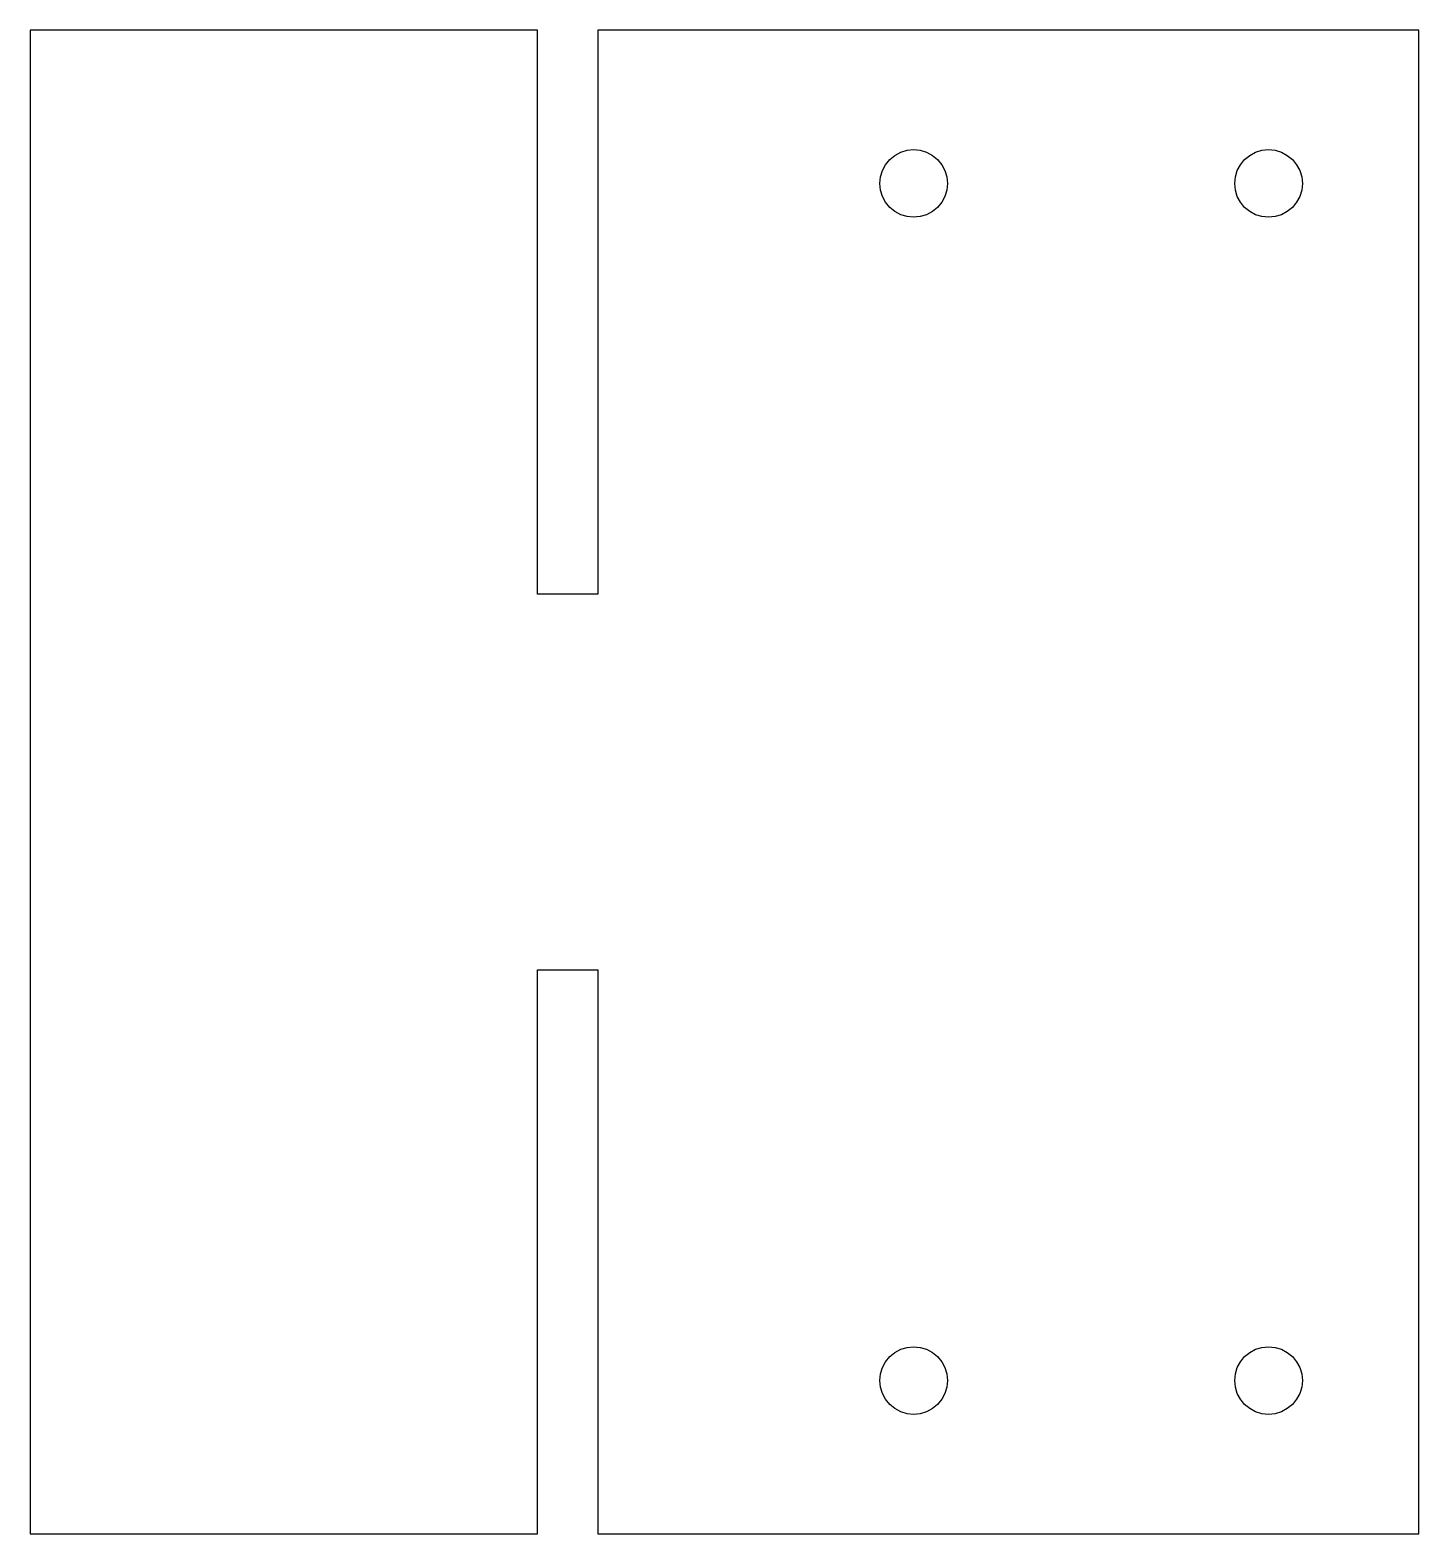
# Model space of a CAD drawing. Header units: metres. Extents: x -30 to 43.9, y 0 to 80.
import ezdxf

# ---------------------------------------------------------------- set-up
doc = ezdxf.new("R2010")
doc.units = ezdxf.units.M

msp = doc.modelspace()

# ---------------------------------------------------------------- linework, layer by layer
for p, q in [((-2.99998, 80), (-30, 80)), ((-30, 80), (-30, 0)), ((-2.99998, 50), (-2.99998, 80)), ((43.8774, 80), (0.19998, 80)), ((0.19998, 80), (0.19998, 50)), ((43.8774, 0), (43.8774, 80)), ((16.3112, 73.503), (16.6488, 73.6054)), ((16.6488, 73.6054), (17, 73.64)), ((17, 73.64), (17.3512, 73.6054)), ((17.3512, 73.6054), (17.6888, 73.503)), ((35.1886, 73.503), (35.5262, 73.6054)), ((35.5262, 73.6054), (35.8774, 73.64)), ((35.8774, 73.64), (36.2285, 73.6054)), ((36.2285, 73.6054), (36.5662, 73.503)), ((15.337, 72.5288), (15.5034, 72.84)), ((15.5034, 72.84), (15.7272, 73.1128)), ((15.7272, 73.1128), (16, 73.3366)), ((16, 73.3366), (16.3112, 73.503)), ((17.6888, 73.503), (18, 73.3366)), ((18, 73.3366), (18.2728, 73.1128)), ((18.2728, 73.1128), (18.4966, 72.84)), ((18.4966, 72.84), (18.663, 72.5288)), ((34.2144, 72.5288), (34.3808, 72.84)), ((34.3808, 72.84), (34.6046, 73.1128)), ((34.6046, 73.1128), (34.8774, 73.3366)), ((34.8774, 73.3366), (35.1886, 73.503)), ((36.5662, 73.503), (36.8774, 73.3366)), ((36.8774, 73.3366), (37.1502, 73.1128)), ((37.1502, 73.1128), (37.374, 72.84)), ((37.374, 72.84), (37.5404, 72.5288)), ((15.2, 71.84), (15.2346, 72.1911)), ((15.2346, 72.1911), (15.337, 72.5288)), ((18.663, 72.5288), (18.7654, 72.1911)), ((18.7654, 72.1911), (18.8, 71.84)), ((34.0774, 71.84), (34.112, 72.1911)), ((34.112, 72.1911), (34.2144, 72.5288)), ((37.5404, 72.5288), (37.6428, 72.1911)), ((37.6428, 72.1911), (37.6774, 71.84)), ((15.2346, 71.4888), (15.2, 71.84)), ((15.337, 71.1512), (15.2346, 71.4888)), ((18.7654, 71.4888), (18.663, 71.1512)), ((18.8, 71.84), (18.7654, 71.4888)), ((34.112, 71.4888), (34.0774, 71.84)), ((34.2144, 71.1512), (34.112, 71.4888)), ((37.6428, 71.4888), (37.5404, 71.1512)), ((37.6774, 71.84), (37.6428, 71.4888)), ((15.5034, 70.84), (15.337, 71.1512)), ((15.7272, 70.5672), (15.5034, 70.84)), ((16, 70.3434), (15.7272, 70.5672)), ((18.2728, 70.5672), (18, 70.3434)), ((18.4966, 70.84), (18.2728, 70.5672)), ((18.663, 71.1512), (18.4966, 70.84)), ((34.3808, 70.84), (34.2144, 71.1512)), ((34.6046, 70.5672), (34.3808, 70.84)), ((34.8774, 70.3434), (34.6046, 70.5672)), ((37.1502, 70.5672), (36.8774, 70.3434)), ((37.374, 70.84), (37.1502, 70.5672)), ((37.5404, 71.1512), (37.374, 70.84)), ((16.3112, 70.177), (16, 70.3434)), ((16.6488, 70.0746), (16.3112, 70.177)), ((17, 70.04), (16.6488, 70.0746)), ((17.3512, 70.0746), (17, 70.04)), ((17.6888, 70.177), (17.3512, 70.0746)), ((18, 70.3434), (17.6888, 70.177)), ((35.1886, 70.177), (34.8774, 70.3434)), ((35.5262, 70.0746), (35.1886, 70.177)), ((35.8774, 70.04), (35.5262, 70.0746)), ((36.2285, 70.0746), (35.8774, 70.04)), ((36.5662, 70.177), (36.2285, 70.0746)), ((36.8774, 70.3434), (36.5662, 70.177)), ((0.19998, 50), (-2.99998, 50)), ((-2.99998, 0), (-2.99998, 30)), ((-2.99998, 30), (0.19998, 30)), ((0.19998, 30), (0.19998, 0)), ((15.7272, 9.43277), (16, 9.65663)), ((16, 9.65663), (16.3112, 9.82297)), ((16.3112, 9.82297), (16.6488, 9.9254)), ((16.6488, 9.9254), (17, 9.95998)), ((17, 9.95998), (17.3512, 9.9254)), ((17.3512, 9.9254), (17.6888, 9.82297)), ((17.6888, 9.82297), (18, 9.65663)), ((18, 9.65663), (18.2728, 9.43277)), ((34.6046, 9.43277), (34.8774, 9.65663)), ((34.8774, 9.65663), (35.1886, 9.82297)), ((35.1886, 9.82297), (35.5262, 9.9254)), ((35.5262, 9.9254), (35.8774, 9.95998)), ((35.8774, 9.95998), (36.2285, 9.9254)), ((36.2285, 9.9254), (36.5662, 9.82297)), ((36.5662, 9.82297), (36.8774, 9.65663)), ((36.8774, 9.65663), (37.1502, 9.43277)), ((15.2346, 8.51114), (15.337, 8.84882)), ((15.337, 8.84882), (15.5034, 9.16)), ((15.5034, 9.16), (15.7272, 9.43277)), ((18.2728, 9.43277), (18.4966, 9.16)), ((18.4966, 9.16), (18.663, 8.84882)), ((18.663, 8.84882), (18.7654, 8.51114)), ((34.112, 8.51114), (34.2144, 8.84882)), ((34.2144, 8.84882), (34.3808, 9.16)), ((34.3808, 9.16), (34.6046, 9.43277)), ((37.1502, 9.43277), (37.374, 9.16)), ((37.374, 9.16), (37.5404, 8.84882)), ((37.5404, 8.84882), (37.6428, 8.51114)), ((15.2, 8.15999), (15.2346, 8.51114)), ((15.2346, 7.80884), (15.2, 8.15999)), ((18.7654, 8.51114), (18.8, 8.15999)), ((18.8, 8.15999), (18.7654, 7.80884)), ((34.0774, 8.15999), (34.112, 8.51114)), ((34.112, 7.80884), (34.0774, 8.15999)), ((37.6428, 8.51114), (37.6774, 8.15999)), ((37.6774, 8.15999), (37.6428, 7.80884)), ((15.337, 7.47116), (15.2346, 7.80884)), ((15.5034, 7.15997), (15.337, 7.47116)), ((18.663, 7.47116), (18.4966, 7.15997)), ((18.7654, 7.80884), (18.663, 7.47116)), ((34.2144, 7.47116), (34.112, 7.80884)), ((34.3808, 7.15997), (34.2144, 7.47116)), ((37.5404, 7.47116), (37.374, 7.15997)), ((37.6428, 7.80884), (37.5404, 7.47116)), ((15.7272, 6.88721), (15.5034, 7.15997)), ((16, 6.66335), (15.7272, 6.88721)), ((16.3112, 6.49701), (16, 6.66335)), ((16.6488, 6.39458), (16.3112, 6.49701)), ((17.6888, 6.49701), (17.3512, 6.39458)), ((18, 6.66335), (17.6888, 6.49701)), ((18.2728, 6.88721), (18, 6.66335)), ((18.4966, 7.15997), (18.2728, 6.88721)), ((34.6046, 6.88721), (34.3808, 7.15997)), ((34.8774, 6.66335), (34.6046, 6.88721)), ((35.1886, 6.49701), (34.8774, 6.66335)), ((35.5262, 6.39458), (35.1886, 6.49701)), ((36.5662, 6.49701), (36.2285, 6.39458)), ((36.8774, 6.66335), (36.5662, 6.49701)), ((37.1502, 6.88721), (36.8774, 6.66335)), ((37.374, 7.15997), (37.1502, 6.88721)), ((17, 6.36), (16.6488, 6.39458)), ((17.3512, 6.39458), (17, 6.36)), ((35.8774, 6.36), (35.5262, 6.39458)), ((36.2285, 6.39458), (35.8774, 6.36)), ((-30, 0), (-2.99998, 0)), ((0.19998, 0), (43.8774, 0))]:
    msp.add_line(p, q)

doc.saveas('drawing.dxf')
